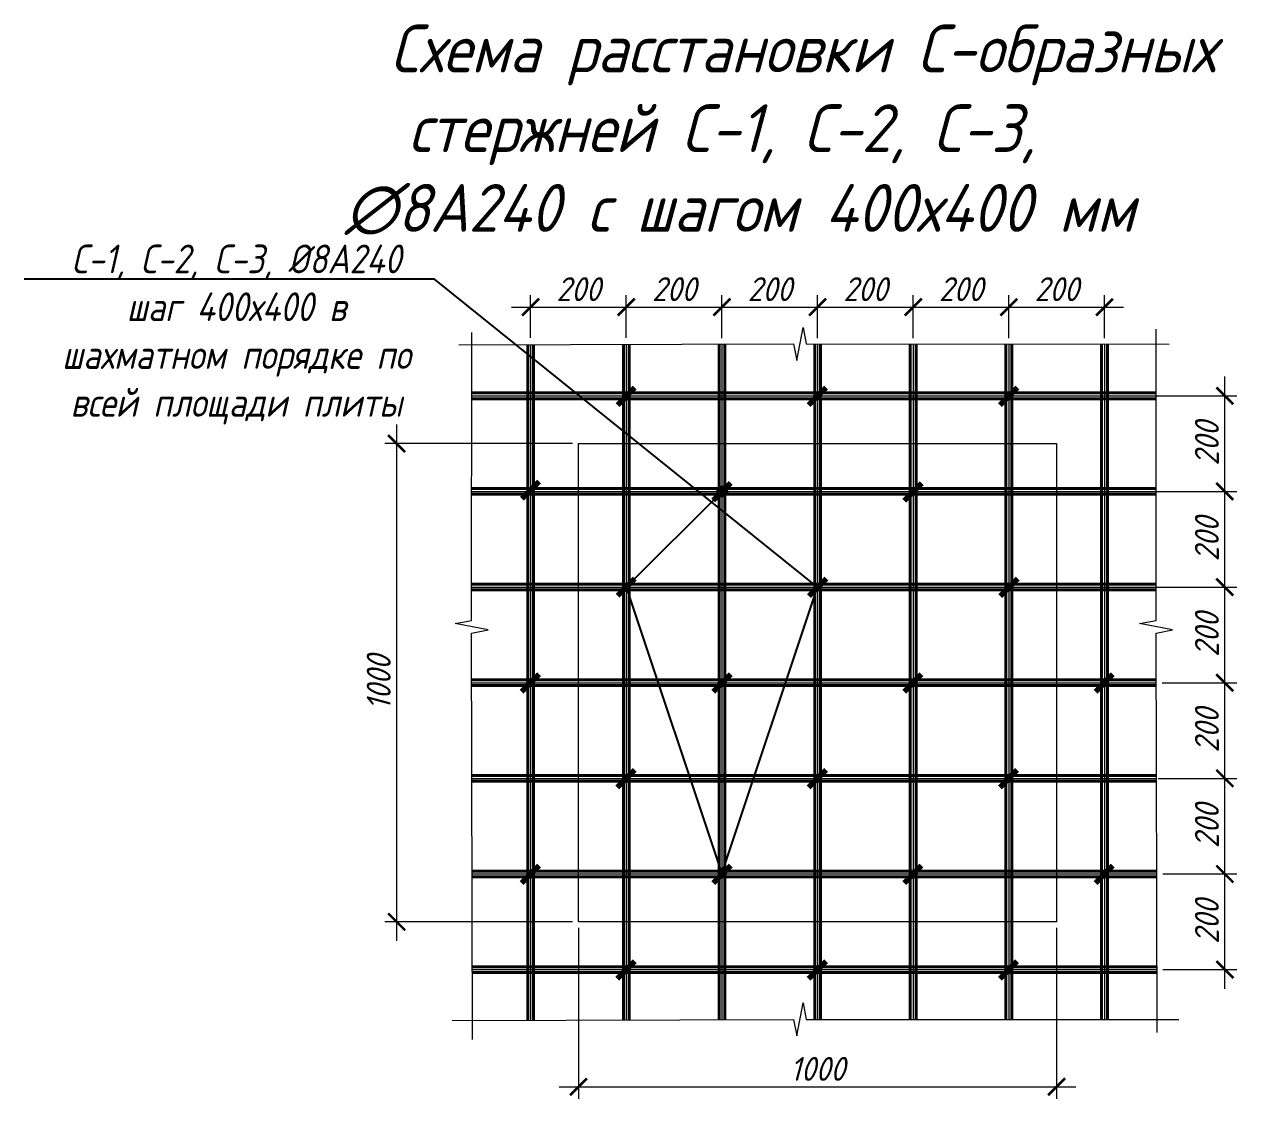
# Model space of a CAD drawing. Header units: millimetres. Extents: x 504091 to 2165846, y 135022 to 442887.
# Drawn here: x 1066104 to 1068639, y 225008 to 227255 of the extents above; entities that cross this region are included whole.
import ezdxf
from ezdxf import colors
from ezdxf.entities.mleader import LeaderData, LeaderLine
from ezdxf.math import Vec2, Vec3

# ---------------------------------------------------------------- set-up
doc = ezdxf.new("R2010")
doc.units = ezdxf.units.MM
doc.layers.get('Defpoints').update_dxf_attribs({"color": 255})
for name, color, linetype, lineweight in [('КР_Арматура 12', 174, 'Continuous', 40), ('Размер', 7, 'Continuous', 13), ('размеры', 7, 'Continuous', 9)]:
    doc.layers.add(name, color=color, linetype=linetype, lineweight=lineweight)
doc.layers.add('Текст', color=7, linetype='Continuous')
doc.styles.add('GOST 2.304_new', font='isocpeur.ttf', dxfattribs={"width": 0.9, "oblique": 15})
doc.styles.add('ISOCPEUR_ГОСТ', font='isocpeui.ttf', dxfattribs={"width": 0.85, "height": 2.5})
doc.dimstyles.new('SPDS 1_20', dxfattribs={"dimscale": 20, "dimtxt": 2.5, "dimasz": 1.77, "dimexe": 1.25, "dimexo": 0.625, "dimtad": 1, "dimdec": 0, "dimrnd": 0.001, "dimtxsty": 'GOST 2.304_new', "dimblk": 'ARCHTICK', "dimcen": 2.5, "dimdle": 2, "dimclrt": 256, "dimadec": 0, "dimazin": 2, "dimtfac": 0.75, "dimtdec": 0, "dimtmove": 1, "dimatfit": 3, "dimfxl": 0, "dimtolj": 1, "dimlwd": 9, "dimlwe": 9, "dimarcsym": 0})

# ---------------------------------------------------------------- blocks, each defined once
blk = doc.blocks.new('_ArchTick')
at = {"color": 0, "linetype": 'ByBlock', "const_width": 0.15}
blk.add_lwpolyline([(-0.5, -0.5), (0.5, 0.5)], dxfattribs=at)
blk = doc.blocks.new('*D1911')
at = {"layer": 'Defpoints', "color": 0, "lineweight": 20, "ltscale": 100, "transparency": 16777216}
for p in [(1068472.6, 225478.3), (1068614.5, 225478.3), (1068472.6, 225278.3)]:
    blk.add_point(p, dxfattribs=at)
at = {"layer": 'размеры', "color": 0, "lineweight": 9, "ltscale": 100, "transparency": 16777216}
for p, q in [((1068614.5, 225238.3), (1068614.5, 225518.3)), ((1068485.1, 225478.3), (1068639.5, 225478.3)), ((1068485.1, 225278.3), (1068639.5, 225278.3))]:
    blk.add_line(p, q, dxfattribs=at)
at = {"layer": 'размеры', "color": 0, "lineweight": 9, "ltscale": 100, "transparency": 16777216, "xscale": 35.4, "yscale": 35.4, "zscale": 35.4}
for p, rotation in [((1068614.5, 225478.3), 90), ((1068614.5, 225278.3), 270)]:
    blk.add_blockref('_ArchTick', p, dxfattribs=dict(at, rotation=rotation))
at = {"layer": 'размеры', "ltscale": 100, "transparency": 16777216, "insert": (1068577, 225378.3), "char_height": 50, "attachment_point": 5, "rotation": 90, "style": 'GOST 2.304_new'}
blk.add_mtext('\\A1;200', dxfattribs=at)
blk = doc.blocks.new('*D1912')
at = {"layer": 'Defpoints', "color": 0, "lineweight": 20, "ltscale": 100, "transparency": 16777216}
for p in [(1068462.9, 225678.3), (1068614.5, 225678.3), (1068472.6, 225478.3)]:
    blk.add_point(p, dxfattribs=at)
at = {"layer": 'размеры', "color": 0, "lineweight": 9, "ltscale": 100, "transparency": 16777216}
for p, q in [((1068614.5, 225438.3), (1068614.5, 225718.3)), ((1068475.4, 225678.3), (1068639.5, 225678.3)), ((1068485.1, 225478.3), (1068639.5, 225478.3))]:
    blk.add_line(p, q, dxfattribs=at)
at = {"layer": 'размеры', "color": 0, "lineweight": 9, "ltscale": 100, "transparency": 16777216, "xscale": 35.4, "yscale": 35.4, "zscale": 35.4}
for p, rotation in [((1068614.5, 225678.3), 90), ((1068614.5, 225478.3), 270)]:
    blk.add_blockref('_ArchTick', p, dxfattribs=dict(at, rotation=rotation))
at = {"layer": 'размеры', "ltscale": 100, "transparency": 16777216, "insert": (1068577, 225578.3), "char_height": 50, "attachment_point": 5, "rotation": 90, "style": 'GOST 2.304_new'}
blk.add_mtext('\\A1;200', dxfattribs=at)
blk = doc.blocks.new('*D1913')
at = {"layer": 'Defpoints', "color": 0, "lineweight": 20, "ltscale": 100, "transparency": 16777216}
for p in [(1068470.9, 225878.3), (1068614.5, 225878.3), (1068462.9, 225678.3)]:
    blk.add_point(p, dxfattribs=at)
at = {"layer": 'размеры', "color": 0, "lineweight": 9, "ltscale": 100, "transparency": 16777216}
for p, q in [((1068614.5, 225638.3), (1068614.5, 225918.3)), ((1068483.4, 225878.3), (1068639.5, 225878.3)), ((1068475.4, 225678.3), (1068639.5, 225678.3))]:
    blk.add_line(p, q, dxfattribs=at)
at = {"layer": 'размеры', "color": 0, "lineweight": 9, "ltscale": 100, "transparency": 16777216, "xscale": 35.4, "yscale": 35.4, "zscale": 35.4}
for p, rotation in [((1068614.5, 225878.3), 90), ((1068614.5, 225678.3), 270)]:
    blk.add_blockref('_ArchTick', p, dxfattribs=dict(at, rotation=rotation))
at = {"layer": 'размеры', "ltscale": 100, "transparency": 16777216, "insert": (1068577, 225778.3), "char_height": 50, "attachment_point": 5, "rotation": 90, "style": 'GOST 2.304_new'}
blk.add_mtext('\\A1;200', dxfattribs=at)
blk = doc.blocks.new('*D1914')
at = {"layer": 'Defpoints', "color": 0, "lineweight": 20, "ltscale": 100, "transparency": 16777216}
for p in [(1068455.9, 226078.3), (1068614.5, 226078.3), (1068470.9, 225878.3)]:
    blk.add_point(p, dxfattribs=at)
at = {"layer": 'размеры', "color": 0, "lineweight": 9, "ltscale": 100, "transparency": 16777216}
for p, q in [((1068614.5, 225838.3), (1068614.5, 226118.3)), ((1068468.4, 226078.3), (1068639.5, 226078.3)), ((1068483.4, 225878.3), (1068639.5, 225878.3))]:
    blk.add_line(p, q, dxfattribs=at)
at = {"layer": 'размеры', "color": 0, "lineweight": 9, "ltscale": 100, "transparency": 16777216, "xscale": 35.4, "yscale": 35.4, "zscale": 35.4}
for p, rotation in [((1068614.5, 226078.3), 90), ((1068614.5, 225878.3), 270)]:
    blk.add_blockref('_ArchTick', p, dxfattribs=dict(at, rotation=rotation))
at = {"layer": 'размеры', "ltscale": 100, "transparency": 16777216, "insert": (1068577, 225978.3), "char_height": 50, "attachment_point": 5, "rotation": 90, "style": 'GOST 2.304_new'}
blk.add_mtext('\\A1;200', dxfattribs=at)
blk = doc.blocks.new('*D1915')
at = {"layer": 'Defpoints', "color": 0, "lineweight": 20, "ltscale": 100, "transparency": 16777216}
for p in [(1068441.6, 226278.3), (1068614.5, 226278.3), (1068455.9, 226078.3)]:
    blk.add_point(p, dxfattribs=at)
at = {"layer": 'размеры', "color": 0, "lineweight": 9, "ltscale": 100, "transparency": 16777216}
for p, q in [((1068614.5, 226038.3), (1068614.5, 226318.3)), ((1068454.1, 226278.3), (1068639.5, 226278.3)), ((1068468.4, 226078.3), (1068639.5, 226078.3))]:
    blk.add_line(p, q, dxfattribs=at)
at = {"layer": 'размеры', "color": 0, "lineweight": 9, "ltscale": 100, "transparency": 16777216, "xscale": 35.4, "yscale": 35.4, "zscale": 35.4}
for p, rotation in [((1068614.5, 226278.3), 90), ((1068614.5, 226078.3), 270)]:
    blk.add_blockref('_ArchTick', p, dxfattribs=dict(at, rotation=rotation))
at = {"layer": 'размеры', "ltscale": 100, "transparency": 16777216, "insert": (1068577, 226178.3), "char_height": 50, "attachment_point": 5, "rotation": 90, "style": 'GOST 2.304_new'}
blk.add_mtext('\\A1;200', dxfattribs=at)
blk = doc.blocks.new('*D1916')
at = {"layer": 'Defpoints', "color": 0, "lineweight": 20, "ltscale": 100, "transparency": 16777216}
for p in [(1068459.9, 226478.3), (1068614.5, 226478.3), (1068441.6, 226278.3)]:
    blk.add_point(p, dxfattribs=at)
at = {"layer": 'размеры', "color": 0, "lineweight": 9, "ltscale": 100, "transparency": 16777216}
for p, q in [((1068614.5, 226238.3), (1068614.5, 226518.3)), ((1068472.4, 226478.3), (1068639.5, 226478.3)), ((1068454.1, 226278.3), (1068639.5, 226278.3))]:
    blk.add_line(p, q, dxfattribs=at)
at = {"layer": 'размеры', "color": 0, "lineweight": 9, "ltscale": 100, "transparency": 16777216, "xscale": 35.4, "yscale": 35.4, "zscale": 35.4}
for p, rotation in [((1068614.5, 226478.3), 90), ((1068614.5, 226278.3), 270)]:
    blk.add_blockref('_ArchTick', p, dxfattribs=dict(at, rotation=rotation))
at = {"layer": 'размеры', "ltscale": 100, "transparency": 16777216, "insert": (1068577, 226378.3), "char_height": 50, "attachment_point": 5, "rotation": 90, "style": 'GOST 2.304_new'}
blk.add_mtext('\\A1;200', dxfattribs=at)
blk = doc.blocks.new('*D1917')
at = {"layer": 'Defpoints', "color": 0, "lineweight": 20, "ltscale": 100, "transparency": 16777216}
for p in [(1067262.8, 225378.3), (1068262.8, 225378.3), (1068262.8, 225033.2)]:
    blk.add_point(p, dxfattribs=at)
at = {"layer": 'размеры', "color": 0, "lineweight": 9, "ltscale": 100, "transparency": 16777216}
for p, q in [((1067262.8, 225365.8), (1067262.8, 225008.2)), ((1068262.8, 225365.8), (1068262.8, 225008.2)), ((1067222.8, 225033.2), (1068302.8, 225033.2))]:
    blk.add_line(p, q, dxfattribs=at)
at = {"layer": 'размеры', "color": 0, "lineweight": 9, "ltscale": 100, "transparency": 16777216, "xscale": 35.4, "yscale": 35.4, "zscale": 35.4, "rotation": 180}
blk.add_blockref('_ArchTick', (1067262.8, 225033.2), dxfattribs=at)
at = {"layer": 'размеры', "color": 0, "lineweight": 9, "ltscale": 100, "transparency": 16777216, "xscale": 35.4, "yscale": 35.4, "zscale": 35.4}
blk.add_blockref('_ArchTick', (1068262.8, 225033.2), dxfattribs=at)
at = {"layer": 'размеры', "ltscale": 100, "transparency": 16777216, "insert": (1067762.8, 225070.7), "char_height": 50, "attachment_point": 5, "style": 'GOST 2.304_new'}
blk.add_mtext('\\A1;1000', dxfattribs=at)
blk = doc.blocks.new('*D1918')
at = {"layer": 'Defpoints', "color": 0, "lineweight": 20, "ltscale": 100, "transparency": 16777216}
for p in [(1067262.8, 226378.3), (1066882.6, 225378.3), (1067262.8, 225378.3)]:
    blk.add_point(p, dxfattribs=at)
at = {"layer": 'размеры', "color": 0, "lineweight": 9, "ltscale": 100, "transparency": 16777216}
for p, q in [((1066882.6, 226418.3), (1066882.6, 225338.3)), ((1067250.3, 226378.3), (1066857.6, 226378.3)), ((1067250.3, 225378.3), (1066857.6, 225378.3))]:
    blk.add_line(p, q, dxfattribs=at)
at = {"layer": 'размеры', "color": 0, "lineweight": 9, "ltscale": 100, "transparency": 16777216, "xscale": 35.4, "yscale": 35.4, "zscale": 35.4}
for p, rotation in [((1066882.6, 226378.3), 90), ((1066882.6, 225378.3), 270)]:
    blk.add_blockref('_ArchTick', p, dxfattribs=dict(at, rotation=rotation))
at = {"layer": 'размеры', "ltscale": 100, "transparency": 16777216, "insert": (1066845.1, 225878.3), "char_height": 50, "attachment_point": 5, "rotation": 90, "style": 'GOST 2.304_new'}
blk.add_mtext('\\A1;1000', dxfattribs=at)
blk = doc.blocks.new('_DotSmall')
at = {"color": 0, "linetype": 'ByBlock', "lineweight": 35, "const_width": 0.5}
blk.add_lwpolyline([(-0.0625, 0, 1), (0.0625, 0, 1)], format="xyb", close=True, dxfattribs=at)
blk = doc.blocks.new('*D1919')
at = {"layer": 'Defpoints', "color": 0, "lineweight": 20, "ltscale": 100, "transparency": 16777216}
for p in [(1067362.8, 226663.8), (1067162.8, 226587.1), (1067362.8, 226587.1)]:
    blk.add_point(p, dxfattribs=at)
at = {"layer": 'размеры', "color": 0, "lineweight": 9, "ltscale": 100, "transparency": 16777216}
for p, q in [((1067162.8, 226599.6), (1067162.8, 226688.8)), ((1067362.8, 226599.6), (1067362.8, 226688.8)), ((1067122.8, 226663.8), (1067402.8, 226663.8))]:
    blk.add_line(p, q, dxfattribs=at)
at = {"layer": 'размеры', "color": 0, "lineweight": 9, "ltscale": 100, "transparency": 16777216, "xscale": 35.4, "yscale": 35.4, "zscale": 35.4, "rotation": 180}
blk.add_blockref('_ArchTick', (1067162.8, 226663.8), dxfattribs=at)
at = {"layer": 'размеры', "color": 0, "lineweight": 9, "ltscale": 100, "transparency": 16777216, "xscale": 35.4, "yscale": 35.4, "zscale": 35.4}
blk.add_blockref('_ArchTick', (1067362.8, 226663.8), dxfattribs=at)
at = {"layer": 'размеры', "ltscale": 100, "transparency": 16777216, "insert": (1067262.8, 226701.3), "char_height": 50, "attachment_point": 5, "style": 'GOST 2.304_new'}
blk.add_mtext('\\A1;200', dxfattribs=at)
blk = doc.blocks.new('*D1920')
at = {"layer": 'Defpoints', "color": 0, "lineweight": 20, "ltscale": 100, "transparency": 16777216}
for p in [(1067562.8, 226663.8), (1067362.8, 226587.1), (1067562.8, 226586.5)]:
    blk.add_point(p, dxfattribs=at)
at = {"layer": 'размеры', "color": 0, "lineweight": 9, "ltscale": 100, "transparency": 16777216}
for p, q in [((1067362.8, 226599.6), (1067362.8, 226688.8)), ((1067562.8, 226599), (1067562.8, 226688.8)), ((1067322.8, 226663.8), (1067602.8, 226663.8))]:
    blk.add_line(p, q, dxfattribs=at)
at = {"layer": 'размеры', "color": 0, "lineweight": 9, "ltscale": 100, "transparency": 16777216, "xscale": 35.4, "yscale": 35.4, "zscale": 35.4, "rotation": 180}
blk.add_blockref('_ArchTick', (1067362.8, 226663.8), dxfattribs=at)
at = {"layer": 'размеры', "color": 0, "lineweight": 9, "ltscale": 100, "transparency": 16777216, "xscale": 35.4, "yscale": 35.4, "zscale": 35.4}
blk.add_blockref('_ArchTick', (1067562.8, 226663.8), dxfattribs=at)
at = {"layer": 'размеры', "ltscale": 100, "transparency": 16777216, "insert": (1067462.8, 226701.3), "char_height": 50, "attachment_point": 5, "style": 'GOST 2.304_new'}
blk.add_mtext('\\A1;200', dxfattribs=at)
blk = doc.blocks.new('*D1921')
at = {"layer": 'Defpoints', "color": 0, "lineweight": 20, "ltscale": 100, "transparency": 16777216}
for p in [(1067762.8, 226663.8), (1067562.8, 226586.5), (1067762.8, 226586.5)]:
    blk.add_point(p, dxfattribs=at)
at = {"layer": 'размеры', "color": 0, "lineweight": 9, "ltscale": 100, "transparency": 16777216}
for p, q in [((1067562.8, 226599), (1067562.8, 226688.8)), ((1067762.8, 226599), (1067762.8, 226688.8)), ((1067522.8, 226663.8), (1067802.8, 226663.8))]:
    blk.add_line(p, q, dxfattribs=at)
at = {"layer": 'размеры', "color": 0, "lineweight": 9, "ltscale": 100, "transparency": 16777216, "xscale": 35.4, "yscale": 35.4, "zscale": 35.4, "rotation": 180}
blk.add_blockref('_ArchTick', (1067562.8, 226663.8), dxfattribs=at)
at = {"layer": 'размеры', "color": 0, "lineweight": 9, "ltscale": 100, "transparency": 16777216, "xscale": 35.4, "yscale": 35.4, "zscale": 35.4}
blk.add_blockref('_ArchTick', (1067762.8, 226663.8), dxfattribs=at)
at = {"layer": 'размеры', "ltscale": 100, "transparency": 16777216, "insert": (1067662.8, 226701.3), "char_height": 50, "attachment_point": 5, "style": 'GOST 2.304_new'}
blk.add_mtext('\\A1;200', dxfattribs=at)
blk = doc.blocks.new('*D1922')
at = {"layer": 'Defpoints', "color": 0, "lineweight": 20, "ltscale": 100, "transparency": 16777216}
for p in [(1067962.8, 226663.8), (1067762.8, 226586.5), (1067962.8, 226586.5)]:
    blk.add_point(p, dxfattribs=at)
at = {"layer": 'размеры', "color": 0, "lineweight": 9, "ltscale": 100, "transparency": 16777216}
for p, q in [((1067762.8, 226599), (1067762.8, 226688.8)), ((1067962.8, 226599), (1067962.8, 226688.8)), ((1067722.8, 226663.8), (1068002.8, 226663.8))]:
    blk.add_line(p, q, dxfattribs=at)
at = {"layer": 'размеры', "color": 0, "lineweight": 9, "ltscale": 100, "transparency": 16777216, "xscale": 35.4, "yscale": 35.4, "zscale": 35.4, "rotation": 180}
blk.add_blockref('_ArchTick', (1067762.8, 226663.8), dxfattribs=at)
at = {"layer": 'размеры', "color": 0, "lineweight": 9, "ltscale": 100, "transparency": 16777216, "xscale": 35.4, "yscale": 35.4, "zscale": 35.4}
blk.add_blockref('_ArchTick', (1067962.8, 226663.8), dxfattribs=at)
at = {"layer": 'размеры', "ltscale": 100, "transparency": 16777216, "insert": (1067862.8, 226701.3), "char_height": 50, "attachment_point": 5, "style": 'GOST 2.304_new'}
blk.add_mtext('\\A1;200', dxfattribs=at)
blk = doc.blocks.new('*D1923')
at = {"layer": 'Defpoints', "color": 0, "lineweight": 20, "ltscale": 100, "transparency": 16777216}
for p in [(1068162.8, 226663.8), (1067962.8, 226586.5), (1068162.8, 226586.5)]:
    blk.add_point(p, dxfattribs=at)
at = {"layer": 'размеры', "color": 0, "lineweight": 9, "ltscale": 100, "transparency": 16777216}
for p, q in [((1067962.8, 226599), (1067962.8, 226688.8)), ((1068162.8, 226599), (1068162.8, 226688.8)), ((1067922.8, 226663.8), (1068202.8, 226663.8))]:
    blk.add_line(p, q, dxfattribs=at)
at = {"layer": 'размеры', "color": 0, "lineweight": 9, "ltscale": 100, "transparency": 16777216, "xscale": 35.4, "yscale": 35.4, "zscale": 35.4, "rotation": 180}
blk.add_blockref('_ArchTick', (1067962.8, 226663.8), dxfattribs=at)
at = {"layer": 'размеры', "color": 0, "lineweight": 9, "ltscale": 100, "transparency": 16777216, "xscale": 35.4, "yscale": 35.4, "zscale": 35.4}
blk.add_blockref('_ArchTick', (1068162.8, 226663.8), dxfattribs=at)
at = {"layer": 'размеры', "ltscale": 100, "transparency": 16777216, "insert": (1068062.8, 226701.3), "char_height": 50, "attachment_point": 5, "style": 'GOST 2.304_new'}
blk.add_mtext('\\A1;200', dxfattribs=at)
blk = doc.blocks.new('*D1924')
at = {"layer": 'Defpoints', "color": 0, "lineweight": 20, "ltscale": 100, "transparency": 16777216}
for p in [(1068362.8, 226663.8), (1068162.8, 226586.5), (1068362.8, 226586.4)]:
    blk.add_point(p, dxfattribs=at)
at = {"layer": 'размеры', "color": 0, "lineweight": 9, "ltscale": 100, "transparency": 16777216}
for p, q in [((1068162.8, 226599), (1068162.8, 226688.8)), ((1068362.8, 226598.9), (1068362.8, 226688.8)), ((1068122.8, 226663.8), (1068402.8, 226663.8))]:
    blk.add_line(p, q, dxfattribs=at)
at = {"layer": 'размеры', "color": 0, "lineweight": 9, "ltscale": 100, "transparency": 16777216, "xscale": 35.4, "yscale": 35.4, "zscale": 35.4, "rotation": 180}
blk.add_blockref('_ArchTick', (1068162.8, 226663.8), dxfattribs=at)
at = {"layer": 'размеры', "color": 0, "lineweight": 9, "ltscale": 100, "transparency": 16777216, "xscale": 35.4, "yscale": 35.4, "zscale": 35.4}
blk.add_blockref('_ArchTick', (1068362.8, 226663.8), dxfattribs=at)
at = {"layer": 'размеры', "ltscale": 100, "transparency": 16777216, "insert": (1068262.8, 226701.3), "char_height": 50, "attachment_point": 5, "style": 'GOST 2.304_new'}
blk.add_mtext('\\A1;200', dxfattribs=at)

msp = doc.modelspace()

# ---------------------------------------------------------------- linework, layer by layer
at = {"layer": 'Defpoints', "lineweight": 9}
for p, q in [((1067162.8397, 226585.2394), (1067162.8397, 225172.5503)), ((1067362.8397, 226585.8723), (1067362.8397, 225173.1832)), ((1067562.8397, 226586.5053), (1067562.8397, 225173.8161)), ((1067762.8397, 226586.9583), (1067762.8397, 225174.2703)), ((1067962.8397, 226586.7847), (1067962.8397, 225174.1068)), ((1068162.8397, 226586.6112), (1068162.8397, 225173.9433)), ((1068362.8397, 226586.4376), (1068362.8397, 225173.7797)), ((1067039.5009, 226478.2729), (1068471.0769, 226478.2729)), ((1067039.3152, 226278.2729), (1068470.8896, 226278.2729)), ((1067039.1296, 226078.2729), (1068470.7024, 226078.2729)), ((1067039.3681, 225878.2729), (1068470.9404, 225878.2729)), ((1067039.9531, 225678.2729), (1068471.5254, 225678.2729)), ((1067040.5381, 225478.2729), (1068472.1103, 225478.2729)), ((1067041.1231, 225278.2729), (1068472.6953, 225278.2729))]:
    msp.add_line(p, q, dxfattribs=at)
at = {"layer": 'КР_Арматура 12', "ltscale": 100}
for p, q in [((1067156.8397, 226585.2204), (1067156.8397, 225172.5313)), ((1067168.8397, 226585.2584), (1067168.8397, 225172.5692)), ((1067356.8397, 226585.8534), (1067356.8397, 225173.1642)), ((1067368.8397, 226585.8913), (1067368.8397, 225173.2022)), ((1067556.8397, 226586.4863), (1067556.8397, 225173.7971)), ((1067568.8397, 226586.5243), (1067568.8397, 225173.8351)), ((1067756.8397, 226586.9635), (1067756.8397, 225174.2752)), ((1067768.8397, 226586.9531), (1067768.8397, 225174.2654)), ((1067956.8397, 226586.7899), (1067956.8397, 225174.1117)), ((1067968.8397, 226586.7795), (1067968.8397, 225174.1019)), ((1068156.8397, 226586.6164), (1068156.8397, 225173.9482)), ((1068168.8397, 226586.6059), (1068168.8397, 225173.9383)), ((1068356.8397, 226586.4428), (1068356.8397, 225173.7846)), ((1068368.8397, 226586.4324), (1068368.8397, 225173.7748)), ((1067039.5064, 226484.2729), (1068471.0825, 226484.2729)), ((1067039.4953, 226472.2729), (1068471.0713, 226472.2729)), ((1067039.3208, 226284.2729), (1068470.8953, 226284.2729)), ((1067039.3097, 226272.2729), (1068470.884, 226272.2729)), ((1067039.1352, 226084.2729), (1068470.708, 226084.2729)), ((1067039.124, 226072.2729), (1068470.6968, 226072.2729)), ((1067039.3506, 225884.2729), (1068470.9228, 225884.2729)), ((1067039.3857, 225872.2729), (1068470.9579, 225872.2729)), ((1067039.9356, 225684.2729), (1068471.5078, 225684.2729)), ((1067039.9707, 225672.2729), (1068471.5429, 225672.2729)), ((1067040.5206, 225484.2729), (1068472.0928, 225484.2729)), ((1067040.5557, 225472.2729), (1068472.1279, 225472.2729)), ((1067041.1055, 225284.2729), (1068472.6778, 225284.2729)), ((1067041.1406, 225272.2729), (1068472.7129, 225272.2729))]:
    msp.add_line(p, q, dxfattribs=at)
at = {"layer": 'размеры', "lineweight": 70, "ltscale": 100}
for p, q in [((1067344.8397, 226459.4217), (1067380.8397, 226495.4217)), ((1067744.8397, 226459.4217), (1067780.8397, 226495.4217)), ((1068144.8397, 226459.4217), (1068180.8397, 226495.4217)), ((1067144.8732, 226263.1768), (1067180.8732, 226299.1768)), ((1067545.3489, 226259.9732), (1067581.3489, 226295.9732)), ((1067944.8397, 226259.4217), (1067980.8397, 226295.4217)), ((1067344.8732, 226060.36), (1067380.8732, 226096.36)), ((1067745.3489, 226059.9732), (1067781.3489, 226095.9732)), ((1068145.3489, 226059.9732), (1068181.3489, 226095.9732)), ((1067144.5399, 225859.9732), (1067180.5399, 225895.9732)), ((1067545.3489, 225859.9732), (1067581.3489, 225895.9732)), ((1067944.5399, 225859.9732), (1067980.5399, 225895.9732)), ((1068344.5399, 225859.9732), (1068380.5399, 225895.9732)), ((1067344.5399, 225659.9732), (1067380.5399, 225695.9732)), ((1067744.5399, 225659.9732), (1067780.5399, 225695.9732)), ((1068144.5399, 225659.9732), (1068180.5399, 225695.9732)), ((1067144.5399, 225459.9732), (1067180.5399, 225495.9732)), ((1067545.3489, 225459.9732), (1067581.3489, 225495.9732)), ((1067944.5399, 225459.9732), (1067980.5399, 225495.9732)), ((1068344.5399, 225459.9732), (1068380.5399, 225495.9732)), ((1067344.5399, 225259.9732), (1067380.5399, 225295.9732)), ((1067744.5399, 225259.9732), (1067780.5399, 225295.9732)), ((1068144.5399, 225259.9732), (1068180.5399, 225295.9732))]:
    msp.add_line(p, q, dxfattribs=at)
at = {"layer": 'размеры'}
for points in [[(1067041.4334, 225132.492), (1067039.0647, 225982.0049), (1067073.7248, 225988.6376), (1067004.8215, 226002.2307), (1067039.0647, 226008.4131), (1067039.5998, 226610.4566)], [(1067012.7496, 226584.8494), (1067712.5291, 226586.979), (1067719.1618, 226552.3189), (1067732.7549, 226621.2223), (1067738.9373, 226586.979), (1068498.0372, 226586.3436)], [(1068473.0012, 225147.0047), (1068470.637, 225982.0049), (1068505.297, 225988.6376), (1068436.3937, 226002.2307), (1068470.637, 226008.4131), (1068471.1781, 226617.7471)], [(1066998.3927, 225172.166), (1067712.5291, 225174.2898), (1067719.1618, 225139.6298), (1067732.7549, 225208.5331), (1067738.9373, 225174.2898), (1068518.613, 225173.6897)]]:
    msp.add_lwpolyline(points, dxfattribs=at)
at = {"layer": 'размеры', "ltscale": 100}
msp.add_lwpolyline([(1067262.8397, 226378.2729), (1068262.8397, 226378.2729), (1068262.8397, 225378.2729), (1067262.8397, 225378.2729)], close=True, dxfattribs=at)

# ---------------------------------------------------------------- texts
at = {"layer": 'Текст', "color": 7, "insert": (1066564.0183, 227254.6173), "char_height": 100, "width": 2240.238922, "attachment_point": 1, "style": 'GOST 2.304_new'}
msp.add_mtext('\\pi304.852;Схема расстановки С-образных \\P\\pi343.493;стержней С-1, С-2, С-3,  \\P\\pi210.498;∅8А240 с шагом 400х400 мм', dxfattribs=at)

# ---------------------------------------------------------------- dimensions: what is measured, and where the dimension line sits
at = {"layer": 'размеры', "ltscale": 100}
for base, p1, p2, picture, middle in [((1067362.8397, 226663.7651), (1067162.8397, 226587.1409), (1067362.8397, 226587.1409), '*D1919', (1067262.8397, 226701.2651)), ((1067562.8397, 226663.7651), (1067362.8397, 226587.1409), (1067562.8397, 226586.5235), '*D1920', (1067462.8397, 226701.2651)), ((1067762.8397, 226663.7651), (1067562.8397, 226586.5235), (1067762.8397, 226586.5235), '*D1921', (1067662.8397, 226701.2651)), ((1067962.8397, 226663.7651), (1067762.8397, 226586.5235), (1067962.8397, 226586.5235), '*D1922', (1067862.8397, 226701.2651)), ((1068162.8397, 226663.7651), (1067962.8397, 226586.5235), (1068162.8397, 226586.5235), '*D1923', (1068062.8397, 226701.2651)), ((1068362.8397, 226663.7651), (1068162.8397, 226586.5235), (1068362.8397, 226586.4376), '*D1924', (1068262.8397, 226701.2651)), ((1068262.8397, 225033.2388), (1067262.8397, 225378.2729), (1068262.8397, 225378.2729), '*D1917', (1067762.8397, 225070.7388))]:
    dim = msp.add_linear_dim(base=base, p1=p1, p2=p2, dimstyle='SPDS 1_20', dxfattribs=at)
    dim.commit()
    dim.dimension.update_dxf_attribs({"geometry": picture, "text_midpoint": middle})
for base, p1, p2, picture, middle in [((1068614.4566, 226478.2729), (1068441.5978, 226278.2729), (1068459.9407, 226478.2729), '*D1916', (1068576.9566, 226378.2729)), ((1066882.5615, 225378.2729), (1067262.8397, 226378.2729), (1067262.8397, 225378.2729), '*D1918', (1066845.0615, 225878.2729)), ((1068614.4566, 226278.2729), (1068455.9489, 226078.2729), (1068441.5978, 226278.2729), '*D1915', (1068576.9566, 226178.2729)), ((1068614.4566, 226078.2729), (1068470.9307, 225878.2729), (1068455.9489, 226078.2729), '*D1914', (1068576.9566, 225978.2729)), ((1068614.4566, 225878.2729), (1068462.9389, 225678.2729), (1068470.9307, 225878.2729), '*D1913', (1068576.9566, 225778.2729)), ((1068614.4566, 225678.2729), (1068472.6295, 225478.2729), (1068462.9389, 225678.2729), '*D1912', (1068576.9566, 225578.2729)), ((1068614.4566, 225478.2729), (1068472.6295, 225278.2729), (1068472.6295, 225478.2729), '*D1911', (1068576.9566, 225378.2729))]:
    dim = msp.add_linear_dim(base=base, p1=p1, p2=p2, angle=90, dimstyle='SPDS 1_20', dxfattribs=at)
    dim.commit()
    dim.dimension.update_dxf_attribs({"geometry": picture, "text_midpoint": middle})

# ---------------------------------------------------------------- leaders
at = {"layer": 'Размер', "lineweight": 13, "ltscale": 20}
ml = msp.add_multileader_mtext('Standard', dxfattribs=at)
ml.set_content('\\A1;{\\C5;С-1, С-2, С-3, %%C8А240 шаг 400х400 в шахматном порядке по всей площади плиты }', color=256, style='ISOCPEUR_ГОСТ')
ml.set_leader_properties()
ml.set_arrow_properties(name='DOTSMALL')
ml.build(insert=Vec2(0, 0))
ml.multileader.update_dxf_attribs({"text_left_attachment_type": 6, "text_right_attachment_type": 6, "arrow_head_size": 40})
ctx = ml.context
ctx.base_point, ctx.char_height, ctx.arrow_head_size, ctx.landing_gap_size, ctx.plane_origin = Vec3(1066165.2959, 226722.5193), 60, 40, 0, Vec3(1059249.5121, 343635.2682)
ctx.left_attachment, ctx.right_attachment, ctx.text_align_type = 6, 6, 1
notes = []
notes.append((ctx, [(0, (1, 1, 0), (1066961.7936, 226722.5193), (-1, 0), 32, [(3, [(1067563.6486, 226278.2729), (1067362.7861, 226078.2729), (1067562.8397, 225478.2729), (1067762.8397, 226078.2729)], 0, [])])]))
ctx.mtext.insert, ctx.mtext.rotation, ctx.mtext.width, ctx.mtext.defined_height, ctx.mtext.alignment, ctx.mtext.flow_direction = Vec3(1066547.5448, 226794.5193), 6.283185307, 817.761516, 360, 2, 5
for ctx, leaders in notes:
    for number, flags, end, landing, length, lines in leaders:
        leader = LeaderData()
        leader.index, (leader.has_last_leader_line, leader.has_dogleg_vector, leader.attachment_direction) = number, flags
        leader.last_leader_point, leader.dogleg_vector, leader.dogleg_length = Vec3(end), Vec3(landing), length
        for number, points, colour, breaks in lines:
            line = LeaderLine()
            line.index, line.vertices, line.color, line.breaks = number, Vec3.list(points), colors.encode_raw_color(colour), breaks
            leader.lines.append(line)
        ctx.leaders.append(leader)

doc.saveas('drawing.dxf')
